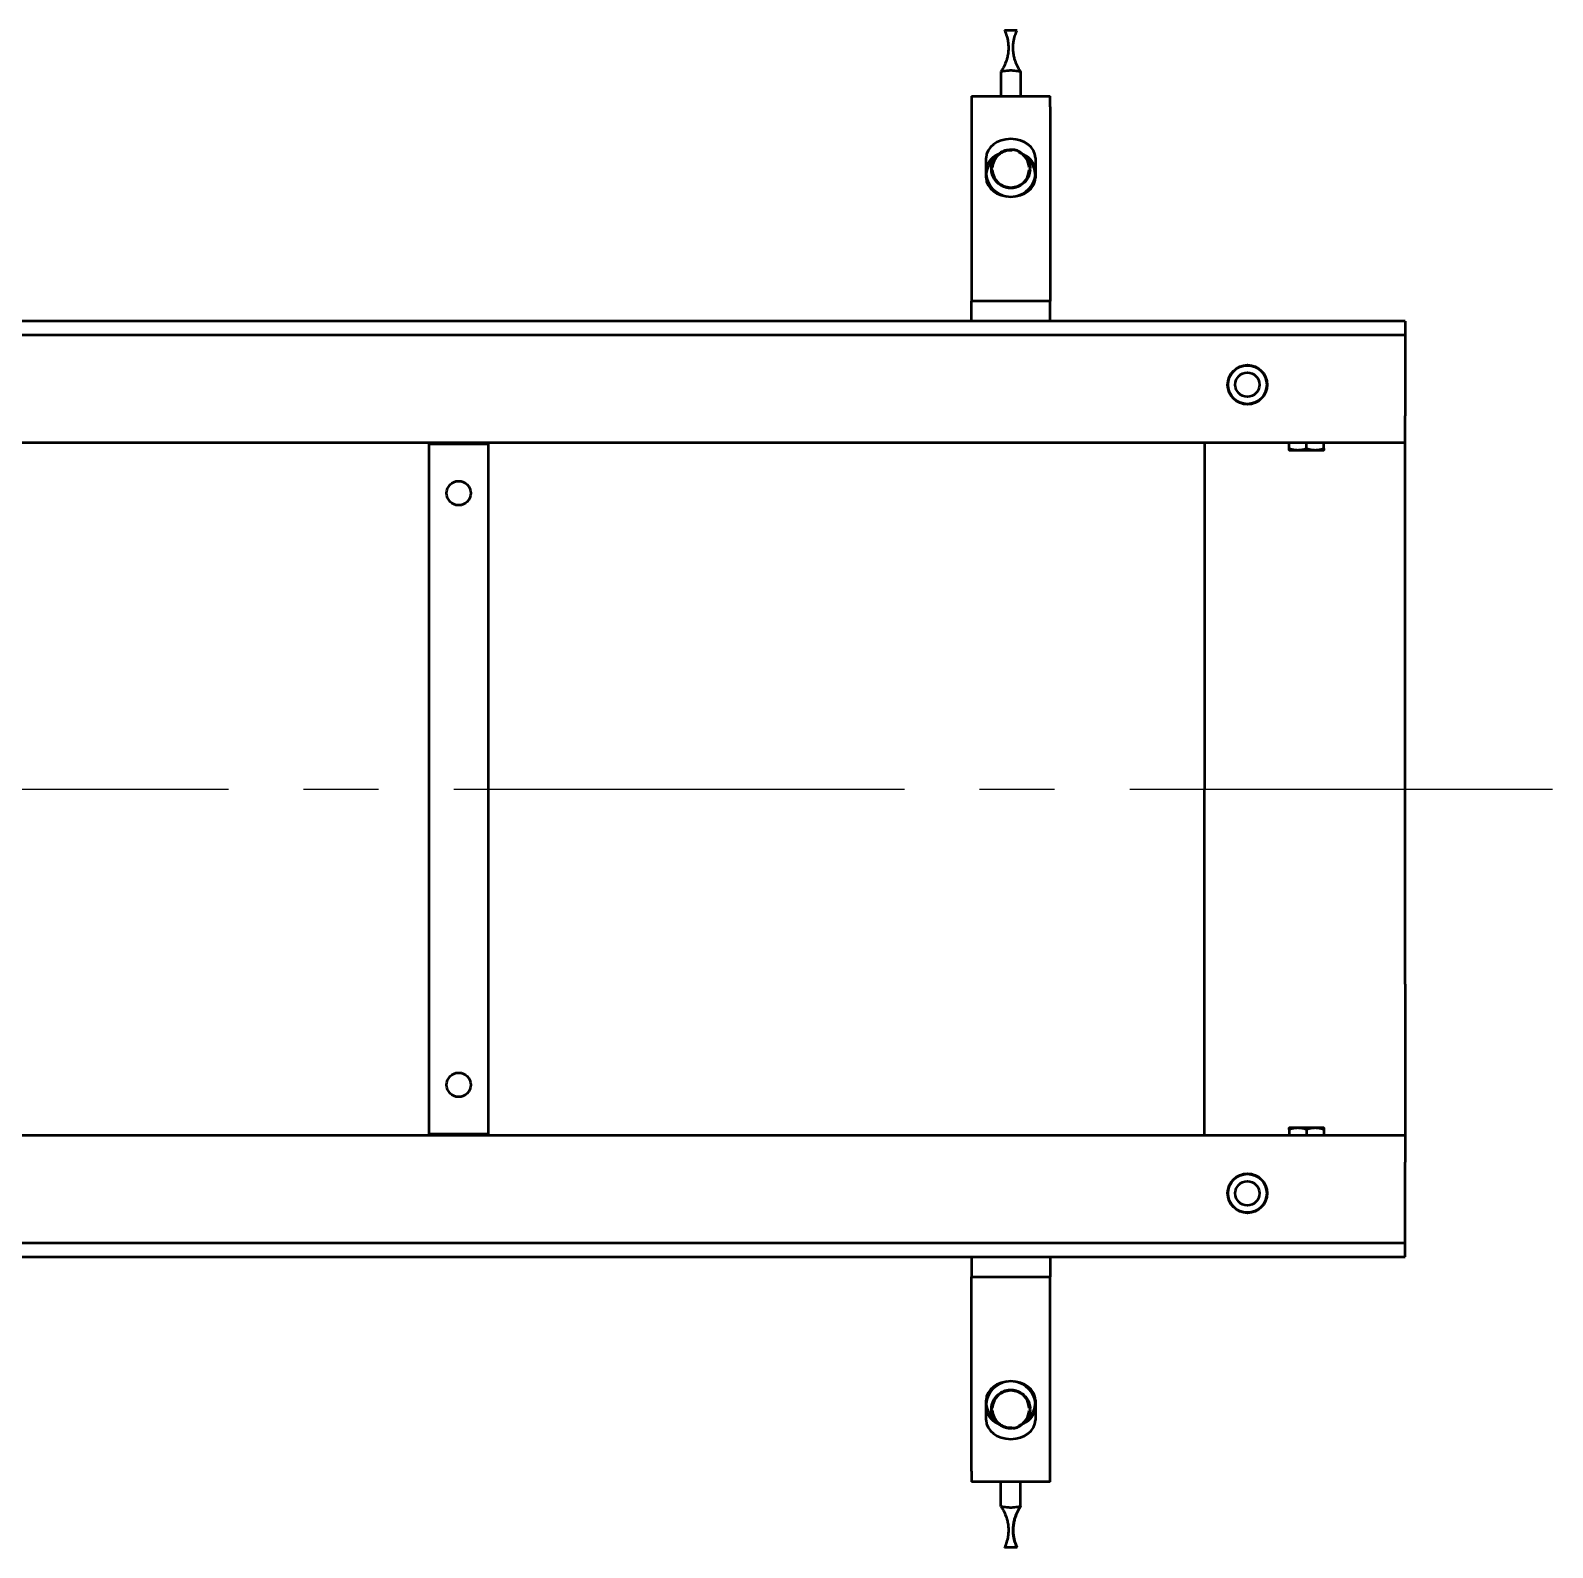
# Model space of a CAD drawing. Header units: inches. Extents: x 31 to 195, y 77 to 126.
# Drawn here: x 174.5 to 193.8, y 106.82 to 126.05 of the extents above; entities that cross this region are included whole.
import ezdxf

# ---------------------------------------------------------------- set-up
doc = ezdxf.new("R2010")
doc.units = ezdxf.units.IN
doc.header["$LTSCALE"] = 8
doc.header["$MEASUREMENT"] = 0
doc.linetypes.add('CENTER2', pattern=[1.125, 0.75, -0.125, 0.125, -0.125])
doc.layers.add('Visible (ANSI)', color=7, linetype='Continuous', lineweight=50)

msp = doc.modelspace()

# ---------------------------------------------------------------- linework, layer by layer
at = {"linetype": 'CENTER2', "ltscale": 0.952448}
msp.add_line((68.433118, 116.43908), (193.802762, 116.43908), dxfattribs=at)
at = {"layer": 'Visible (ANSI)'}
for p, q in [((187.013108, 126.054322), (186.853108, 126.054322)), ((186.808108, 125.534322), (186.808108, 125.222022)), ((187.058108, 125.534322), (187.058108, 125.222022)), ((186.433108, 125.222022), (187.433108, 125.222022)), ((186.433108, 125.222022), (186.433108, 125.088068)), ((186.433108, 125.088068), (186.433108, 122.665732)), ((187.433108, 125.088068), (187.433108, 125.222022)), ((187.433108, 125.088068), (187.433108, 122.665732)), ((186.620608, 124.186272), (186.620608, 124.439067)), ((187.245608, 124.439067), (187.245608, 124.186272)), ((186.433108, 122.665732), (186.433108, 122.62108)), ((187.433108, 122.62108), (186.433108, 122.62108)), ((186.433108, 122.37108), (186.433108, 122.62108)), ((187.433108, 122.665732), (187.433108, 122.62108)), ((187.433108, 122.37108), (187.433108, 122.62108)), ((191.933108, 122.37108), (71.933108, 122.37108)), ((191.933108, 122.37108), (191.933108, 122.19208)), ((191.933108, 122.19208), (71.933108, 122.19208)), ((191.933108, 122.19208), (191.933108, 122.02808)), ((191.933108, 122.02808), (191.933108, 121.16808)), ((191.933108, 120.82508), (191.933108, 121.16808)), ((191.933108, 120.82508), (167.501647, 120.82508)), ((189.390118, 120.82508), (189.390118, 118.855849)), ((190.464108, 120.755641), (190.464108, 120.82508)), ((190.683108, 120.755641), (190.683108, 120.82508)), ((190.902108, 120.755641), (190.902108, 120.82508)), ((191.933108, 118.91099), (191.933108, 120.82508)), ((179.558108, 112.06408), (179.558108, 120.81408)), ((179.558108, 120.81408), (180.308108, 120.81408)), ((180.308108, 120.81408), (180.308108, 112.06408)), ((190.464108, 120.73608), (190.573608, 120.73608)), ((190.573608, 120.73608), (190.792608, 120.73608)), ((190.792608, 120.73608), (190.902108, 120.73608)), ((191.933108, 113.967171), (191.933108, 118.91099)), ((189.390118, 112.05308), (189.390118, 114.022312)), ((191.933108, 113.967171), (191.933108, 112.05308)), ((190.573608, 112.14208), (190.464108, 112.14208)), ((190.792608, 112.14208), (190.573608, 112.14208)), ((190.902108, 112.14208), (190.792608, 112.14208)), ((167.501647, 112.05308), (191.933108, 112.05308)), ((180.308108, 112.06408), (179.558108, 112.06408)), ((190.464108, 112.12252), (190.464108, 112.05308)), ((190.683108, 112.12252), (190.683108, 112.05308)), ((190.902108, 112.12252), (190.902108, 112.05308)), ((191.933108, 112.05308), (191.933108, 111.71008)), ((191.933108, 110.85008), (191.933108, 111.71008)), ((191.933108, 110.68608), (191.933108, 110.85008)), ((71.933108, 110.68608), (191.933108, 110.68608)), ((191.933108, 110.50708), (191.933108, 110.68608)), ((71.933108, 110.50708), (191.933108, 110.50708)), ((186.433108, 110.50708), (186.433108, 110.25708)), ((187.433108, 110.50708), (187.433108, 110.25708)), ((186.433108, 110.212429), (186.433108, 110.25708)), ((186.433108, 110.25708), (187.433108, 110.25708)), ((186.433108, 107.790093), (186.433108, 110.212429)), ((187.433108, 110.212429), (187.433108, 110.25708)), ((187.433108, 107.790093), (187.433108, 110.212429)), ((186.620608, 108.439094), (186.620608, 108.691889)), ((187.245608, 108.691889), (187.245608, 108.439094)), ((186.433108, 107.790093), (186.433108, 107.656139)), ((187.433108, 107.656139), (187.433108, 107.790093)), ((187.433108, 107.656139), (186.433108, 107.656139)), ((186.808108, 107.343839), (186.808108, 107.656139)), ((187.058108, 107.343839), (187.058108, 107.656139)), ((187.013108, 106.823839), (186.853108, 106.823839))]:
    msp.add_line(p, q, dxfattribs=at)
for centre, radius in [((189.933108, 121.56408), 0.25), ((189.933108, 121.56408), 0.245), ((189.933108, 121.56408), 0.1535), ((179.933108, 120.18908), 0.1535), ((179.933108, 112.68908), 0.1535), ((189.933108, 111.31408), 0.25), ((189.933108, 111.31408), 0.245), ((189.933108, 111.31408), 0.1535)]:
    msp.add_circle(centre, radius, dxfattribs=at)
for centre, radius, start, end in [((186.933108, 124.300022), 0.234375, 86.1417694, 176.332444), ((186.933108, 124.300022), 0.234375, 3.667556, 64.0039677), ((186.698733, 124.300022), 0.015, 88.166222, 271.833778), ((187.167483, 124.300022), 0.015, 268.166222, 91.833778), ((186.933108, 124.300022), 0.234375, 183.667556, 356.332444), ((186.933108, 108.578139), 0.234375, 3.667556, 176.332444), ((186.698733, 108.578139), 0.015, 88.166222, 271.833778), ((186.933108, 108.578139), 0.234375, 183.667556, 273.8582306), ((186.933108, 108.578139), 0.234375, 295.9960323, 356.332444), ((187.167483, 108.578139), 0.015, 268.166222, 91.833778)]:
    msp.add_arc(centre, radius, start, end, dxfattribs=at)
for centre, major_axis, ratio, start_param, end_param in [((186.933108, 124.439067), (-0.3125, 0), 0.766044443, 3.141592654, 6.283185307), ((186.992354, 124.522261), (0.043438, -0.011753), 0.333333333, 1.570796327, 3.151740772), ((186.992354, 124.522261), (0.043438, -0.011753), 0.333333333, 0.012138125, 1.570796327), ((186.933108, 124.210427), (-0.3125, 0), 0.984807753, 5.365388944, 6.644320979), ((186.933108, 124.27837), (-0.3125, 0), 0.766044443, 5.263711107, 6.283185307), ((186.933108, 124.27837), (0.3125, 0), 0.766044443, 0, 1.019298072), ((186.933108, 124.210427), (0.3125, 0), 0.984807753, 5.922049635, 7.201189211), ((186.933108, 124.186272), (0.3125, 0), 0.766044443, 3.141592654, 6.283185307), ((186.933108, 124.253839), (-0.3125, 0), 0.984807753, 0.070589401, 1.418033498), ((186.933108, 124.253839), (0.3125, 0), 0.984807753, 4.865151809, 6.212595907), ((186.933108, 108.691889), (-0.3125, 0), 0.766044443, 3.141592654, 6.283185307), ((186.933108, 108.624322), (-0.3125, 0), 0.984807753, 4.865151809, 6.212595907), ((186.933108, 108.624322), (0.3125, 0), 0.984807753, 0.070589401, 1.418033498), ((186.933108, 108.667734), (-0.3125, 0), 0.984807753, 5.922049635, 7.200987395), ((186.933108, 108.667734), (0.3125, 0), 0.984807753, 5.365388944, 6.644320979), ((186.933108, 108.599791), (-0.3125, 0), 0.766044443, 0, 1.019261452), ((186.933108, 108.599791), (0.3125, 0), 0.766044443, 5.263923856, 6.283185307), ((186.933108, 108.439094), (0.3125, 0), 0.766044443, 3.141592654, 6.283185307), ((186.992354, 108.3559), (0.043438, 0.011753), 0.333333333, 3.131444535, 4.71238898), ((186.992354, 108.3559), (0.043438, 0.011753), 0.333333333, 4.71238898, 6.271047182)]:
    msp.add_ellipse(centre, major_axis=major_axis, ratio=ratio, start_param=start_param, end_param=end_param, dxfattribs=at)
for points, knots in [([(186.853108, 126.054322), (186.853108, 126.054322), (186.856065, 126.048377), (186.866229, 126.024734), (186.873361, 126.007048), (186.886959, 125.962751), (186.893407, 125.936743), (186.897733, 125.907001)], [0, 0, 0, 0, 0.347479985, 0.347479985, 0.69495997, 0.69495997, 1.020331146, 1.020331146, 1.020331146, 1.020331146]), ([(186.968482, 125.907001), (186.972808, 125.936743), (186.979256, 125.962751), (186.992854, 126.007048), (186.999986, 126.024734), (187.010151, 126.048377), (187.013108, 126.054322), (187.013108, 126.054322)], [5.641443605, 5.641443605, 5.641443605, 5.641443605, 5.966814781, 5.966814781, 6.314294766, 6.314294766, 6.66177475, 6.66177475, 6.66177475, 6.66177475]), ([(186.897733, 125.907001), (186.897856, 125.906156), (186.897978, 125.905304), (186.900037, 125.89063), (186.901881, 125.873124), (186.903461, 125.834746), (186.903136, 125.81387), (186.901678, 125.794322)], [0.2909281473, 0.2909281473, 0.2909281473, 0.2909281473, 0.3002098687, 0.3002098687, 0.4495729766, 0.4495729766, 0.5989360844, 0.5989360844, 0.5989360844, 0.5989360844]), ([(186.964537, 125.794322), (186.963079, 125.81387), (186.962754, 125.834746), (186.964334, 125.873124), (186.966178, 125.89063), (186.968238, 125.905304), (186.968359, 125.906156), (186.968482, 125.907001)], [1.8093251949, 1.8093251949, 1.8093251949, 1.8093251949, 1.9586883028, 1.9586883028, 2.1080514107, 2.1080514107, 2.1173331321, 2.1173331321, 2.1173331321, 2.1173331321]), ([(186.880503, 125.681644), (186.878504, 125.675113), (186.87646, 125.668899), (186.860806, 125.62393), (186.843435, 125.590398), (186.823353, 125.556787), (186.817702, 125.548265), (186.810068, 125.53703), (186.808108, 125.534322), (186.808108, 125.534322)], [7.002045991, 7.002045991, 7.002045991, 7.002045991, 7.072181733, 7.072181733, 7.540192449, 7.540192449, 7.774197808, 7.774197808, 8.008203166, 8.008203166, 8.008203166, 8.008203166]), ([(186.901678, 125.794322), (186.900193, 125.774418), (186.89735, 125.753375), (186.889865, 125.714907), (186.88528, 125.697467), (186.88092, 125.683011), (186.880712, 125.682325), (186.880503, 125.681644)], [0.5989360844, 0.5989360844, 0.5989360844, 0.5989360844, 0.7510308104, 0.7510308104, 0.9031255364, 0.9031255364, 0.9107476997, 0.9107476997, 0.9107476997, 0.9107476997]), ([(186.985712, 125.681644), (186.985503, 125.682325), (186.985295, 125.683011), (186.980936, 125.697467), (186.97635, 125.714907), (186.968866, 125.753375), (186.966022, 125.774418), (186.964537, 125.794322)], [1.4975135796, 1.4975135796, 1.4975135796, 1.4975135796, 1.5051357429, 1.5051357429, 1.6572304689, 1.6572304689, 1.8093251949, 1.8093251949, 1.8093251949, 1.8093251949]), ([(187.058108, 125.534322), (187.058108, 125.534322), (187.056148, 125.53703), (187.048513, 125.548265), (187.042862, 125.556787), (187.02278, 125.590398), (187.005409, 125.62393), (186.989755, 125.668899), (186.987711, 125.675113), (186.985712, 125.681644)], [1.097300693, 1.097300693, 1.097300693, 1.097300693, 1.331306051, 1.331306051, 1.56531141, 1.56531141, 2.033322126, 2.033322126, 2.103457868, 2.103457868, 2.103457868, 2.103457868]), ([(186.808108, 125.534322), (186.808108, 125.534322), (186.811269, 125.535095), (186.824044, 125.537887), (186.833655, 125.539868), (186.855785, 125.543607), (186.869801, 125.545613), (186.900579, 125.548461), (186.917347, 125.549259), (186.933108, 125.549259)], [1.4410278833, 1.4410278833, 1.4410278833, 1.4410278833, 1.5611069604, 1.5611069604, 1.6811860375, 1.6811860375, 1.8012782743, 1.8012782743, 1.9213705111, 1.9213705111, 1.9213705111, 1.9213705111]), ([(186.933108, 125.549259), (186.948868, 125.549259), (186.965636, 125.548461), (186.996415, 125.545613), (187.010431, 125.543607), (187.03256, 125.539868), (187.042171, 125.537887), (187.054946, 125.535095), (187.058108, 125.534322), (187.058108, 125.534322)], [0, 0, 0, 0, 0.1200922368, 0.1200922368, 0.2401844736, 0.2401844736, 0.3602635507, 0.3602635507, 0.4803426278, 0.4803426278, 0.4803426278, 0.4803426278]), ([(186.688345, 124.310843), (186.689546, 124.338004), (186.695405, 124.365309), (186.715315, 124.415366), (186.729454, 124.438815), (186.76412, 124.479415), (186.785079, 124.497067), (186.831001, 124.524328), (186.856533, 124.534277), (186.908792, 124.545272), (186.936168, 124.546456), (186.973652, 124.541899), (186.984563, 124.539815), (186.995259, 124.53701)], [0, 0, 0, 0, 0.212669473, 0.212669473, 0.421401634, 0.421401634, 0.630278357, 0.630278357, 0.839149821, 0.839149821, 1.048021476, 1.048021476, 1.134524567, 1.134524567, 1.134524567, 1.134524567]), ([(186.688345, 124.310843), (186.689546, 124.338004), (186.695405, 124.365309), (186.715315, 124.415366), (186.729454, 124.438815), (186.76412, 124.479415), (186.785079, 124.497067), (186.831001, 124.524328), (186.856533, 124.534277), (186.908792, 124.545272), (186.936168, 124.546456), (186.989181, 124.540011), (187.015476, 124.532303), (187.063579, 124.509106), (187.085983, 124.49333), (187.124035, 124.455861), (187.140155, 124.433702), (187.16409, 124.385963), (187.172203, 124.35979), (187.176858, 124.325878), (187.177538, 124.318365), (187.17787, 124.310843)], [0, 0, 0, 0, 0.212669473, 0.212669473, 0.421401634, 0.421401634, 0.630278357, 0.630278357, 0.839149821, 0.839149821, 1.048021476, 1.048021476, 1.256893124, 1.256893124, 1.465764772, 1.465764772, 1.67463642, 1.67463642, 1.883508068, 1.883508068, 1.942398235, 1.942398235, 1.942398235, 1.942398235]), ([(187.122969, 124.454867), (187.124643, 124.452818), (187.126281, 124.450744), (187.132502, 124.442591), (187.136848, 124.436294), (187.140898, 124.429799)], [0.40075246859, 0.40075246859, 0.40075246859, 0.40075246859, 0.42140163391, 0.42140163391, 0.48097111076, 0.48097111076, 0.48097111076, 0.48097111076]), ([(187.15932, 124.394092), (187.161544, 124.388756), (187.163576, 124.383349), (187.172632, 124.356334), (187.176866, 124.333557), (187.17787, 124.310843)], [0.5852457116, 0.5852457116, 0.5852457116, 0.5852457116, 0.6302783572, 0.6302783572, 0.8081258164, 0.8081258164, 0.8081258164, 0.8081258164]), ([(187.17787, 124.289201), (187.176669, 124.26204), (187.170811, 124.234736), (187.150901, 124.184679), (187.136761, 124.16123), (187.102096, 124.120629), (187.081136, 124.102978), (187.035214, 124.075717), (187.009682, 124.065768), (186.957423, 124.054772), (186.930047, 124.053589), (186.877034, 124.060034), (186.850739, 124.067742), (186.802637, 124.090938), (186.780232, 124.106714), (186.74218, 124.144184), (186.72606, 124.166343), (186.702125, 124.214082), (186.694012, 124.240255), (186.689358, 124.274167), (186.688677, 124.28168), (186.688345, 124.289201)], [0, 0, 0, 0, 0.212669473, 0.212669473, 0.421401634, 0.421401634, 0.630278357, 0.630278357, 0.839149821, 0.839149821, 1.048021476, 1.048021476, 1.256893124, 1.256893124, 1.465764772, 1.465764772, 1.67463642, 1.67463642, 1.883508068, 1.883508068, 1.942398235, 1.942398235, 1.942398235, 1.942398235]), ([(189.390118, 118.855849), (189.390118, 118.663304), (189.390118, 118.430843), (189.390118, 118.098797), (189.390118, 118.022142), (189.390118, 117.768724), (189.390118, 117.58227), (189.390118, 117.267005), (189.390118, 117.141954), (189.390118, 116.889881), (189.390118, 116.763162), (189.390118, 116.570221), (189.390118, 116.504628), (189.390118, 116.43908)], [0, 0, 0, 0, 2.354583107, 2.354583107, 3.037115317, 3.037115317, 4.565523285, 4.565523285, 5.537785465, 5.537785465, 6.510047646, 6.510047646, 7.009080931, 7.009080931, 7.009080931, 7.009080931]), ([(189.390118, 114.022312), (189.390118, 114.214857), (189.390118, 114.447318), (189.390118, 114.779364), (189.390118, 114.856019), (189.390118, 115.109437), (189.390118, 115.295891), (189.390118, 115.611156), (189.390118, 115.736207), (189.390118, 115.98828), (189.390118, 116.114999), (189.390118, 116.30794), (189.390118, 116.373533), (189.390118, 116.43908)], [0, 0, 0, 0, 2.354583107, 2.354583107, 3.037115317, 3.037115317, 4.565523285, 4.565523285, 5.537785465, 5.537785465, 6.510047646, 6.510047646, 7.009080931, 7.009080931, 7.009080931, 7.009080931]), ([(186.688345, 108.58896), (186.689546, 108.616121), (186.695405, 108.643425), (186.715315, 108.693482), (186.729454, 108.716931), (186.76412, 108.757532), (186.785079, 108.775183), (186.831001, 108.802444), (186.856533, 108.812393), (186.908792, 108.823389), (186.936168, 108.824572), (186.989181, 108.818127), (187.015476, 108.810419), (187.063579, 108.787223), (187.085983, 108.771447), (187.124035, 108.733977), (187.140155, 108.711818), (187.16409, 108.664079), (187.172203, 108.637906), (187.176858, 108.603994), (187.177538, 108.596481), (187.17787, 108.58896)], [0, 0, 0, 0, 0.212669473, 0.212669473, 0.421401634, 0.421401634, 0.630278357, 0.630278357, 0.839149821, 0.839149821, 1.048021476, 1.048021476, 1.256893124, 1.256893124, 1.465764772, 1.465764772, 1.67463642, 1.67463642, 1.883508068, 1.883508068, 1.942398235, 1.942398235, 1.942398235, 1.942398235]), ([(186.700735, 108.50056), (186.697037, 108.511625), (186.694123, 108.522943), (186.690074, 108.545232), (186.688833, 108.55627), (186.688345, 108.567318)], [0.9573253388, 0.9573253388, 0.9573253388, 0.9573253388, 1.0480214757, 1.0480214757, 1.1345245666, 1.1345245666, 1.1345245666, 1.1345245666]), ([(187.17787, 108.567318), (187.176669, 108.540157), (187.170811, 108.512852), (187.150901, 108.462795), (187.136761, 108.439346), (187.102096, 108.398745), (187.081136, 108.381094), (187.035214, 108.353833), (187.009682, 108.343884), (186.957423, 108.332889), (186.930047, 108.331705), (186.877034, 108.33815), (186.850739, 108.345858), (186.802637, 108.369055), (186.780232, 108.384831), (186.74218, 108.4223), (186.72606, 108.444459), (186.702125, 108.492198), (186.694012, 108.518371), (186.689358, 108.552283), (186.688677, 108.559796), (186.688345, 108.567318)], [0, 0, 0, 0, 0.212669473, 0.212669473, 0.421401634, 0.421401634, 0.630278357, 0.630278357, 0.839149821, 0.839149821, 1.048021476, 1.048021476, 1.256893124, 1.256893124, 1.465764772, 1.465764772, 1.67463642, 1.67463642, 1.883508068, 1.883508068, 1.942398235, 1.942398235, 1.942398235, 1.942398235]), ([(187.17787, 108.567318), (187.176669, 108.540157), (187.170811, 108.512852), (187.150901, 108.462795), (187.136761, 108.439346), (187.102096, 108.398745), (187.081136, 108.381094), (187.038624, 108.355857), (187.017251, 108.346919), (186.995259, 108.341151)], [0, 0, 0, 0, 0.2126694732, 0.2126694732, 0.4214016339, 0.4214016339, 0.6302783572, 0.6302783572, 0.8081258164, 0.8081258164, 0.8081258164, 0.8081258164]), ([(186.738168, 108.429767), (186.731099, 108.439049), (186.724691, 108.448823), (186.718191, 108.460496), (186.717348, 108.46205), (186.716522, 108.463614)], [0.7484533698, 0.7484533698, 0.7484533698, 0.7484533698, 0.8391498207, 0.8391498207, 0.8529668869, 0.8529668869, 0.8529668869, 0.8529668869]), ([(186.808108, 107.343839), (186.808095, 107.343839), (186.810043, 107.341131), (186.817652, 107.329896), (186.823291, 107.321374), (186.843337, 107.287763), (186.860687, 107.254231), (186.87632, 107.209262), (186.878361, 107.203048), (186.880358, 107.196517)], [1.097300693, 1.097300693, 1.097300693, 1.097300693, 1.331306051, 1.331306051, 1.56531141, 1.56531141, 2.033322126, 2.033322126, 2.103457868, 2.103457868, 2.103457868, 2.103457868]), ([(186.933058, 107.328902), (186.917298, 107.328902), (186.900531, 107.3297), (186.869757, 107.332548), (186.855745, 107.334554), (186.833624, 107.338293), (186.824019, 107.340274), (186.811263, 107.343065), (186.808108, 107.343837), (186.808108, 107.343839)], [0.9606852556, 0.9606852556, 0.9606852556, 0.9606852556, 1.0807774924, 1.0807774924, 1.2008697291, 1.2008697291, 1.3209488062, 1.3209488062, 1.4409017637, 1.4409017637, 1.4409017637, 1.4409017637]), ([(187.058108, 107.343839), (187.058101, 107.343839), (187.054933, 107.343066), (187.042146, 107.340274), (187.032529, 107.338293), (187.010391, 107.334554), (186.996371, 107.332548), (186.965588, 107.3297), (186.948818, 107.328902), (186.933058, 107.328902)], [0.4803426278, 0.4803426278, 0.4803426278, 0.4803426278, 0.6004217049, 0.6004217049, 0.720500782, 0.720500782, 0.8405930188, 0.8405930188, 0.9606852556, 0.9606852556, 0.9606852556, 0.9606852556]), ([(186.985566, 107.196517), (186.987568, 107.203048), (186.989615, 107.209262), (187.005289, 107.254231), (187.022683, 107.287763), (187.0428, 107.321374), (187.048464, 107.329896), (187.056123, 107.341131), (187.058095, 107.343839), (187.058108, 107.343839)], [7.002045991, 7.002045991, 7.002045991, 7.002045991, 7.072181733, 7.072181733, 7.540192449, 7.540192449, 7.774197808, 7.774197808, 8.008203166, 8.008203166, 8.008203166, 8.008203166]), ([(187.058108, 107.343839), (187.05812, 107.343839), (187.056172, 107.341131), (187.048563, 107.329896), (187.042924, 107.321374), (187.022878, 107.287763), (187.005529, 107.254231), (186.989896, 107.209262), (186.987854, 107.203048), (186.985858, 107.196517)], [1.097300693, 1.097300693, 1.097300693, 1.097300693, 1.331306051, 1.331306051, 1.56531141, 1.56531141, 2.033322126, 2.033322126, 2.103457868, 2.103457868, 2.103457868, 2.103457868]), ([(186.880358, 107.196517), (186.880597, 107.195733), (186.880837, 107.194943), (186.885208, 107.180395), (186.889767, 107.162993), (186.897207, 107.124637), (186.900034, 107.103668), (186.901513, 107.083839)], [1.4975287939, 1.4975287939, 1.4975287939, 1.4975287939, 1.5062939971, 1.5062939971, 1.6578105605, 1.6578105605, 1.8093271238, 1.8093271238, 1.8093271238, 1.8093271238]), ([(186.964372, 107.083839), (186.965857, 107.103743), (186.968702, 107.124786), (186.976193, 107.163254), (186.980783, 107.180694), (186.985148, 107.19515), (186.985357, 107.195836), (186.985566, 107.196517)], [0.5989360844, 0.5989360844, 0.5989360844, 0.5989360844, 0.7510308104, 0.7510308104, 0.9031255364, 0.9031255364, 0.9107476997, 0.9107476997, 0.9107476997, 0.9107476997]), ([(186.985858, 107.196517), (186.985649, 107.195836), (186.985441, 107.19515), (186.981088, 107.180694), (186.976507, 107.163254), (186.969029, 107.124786), (186.966187, 107.103743), (186.964702, 107.083839)], [1.4975135796, 1.4975135796, 1.4975135796, 1.4975135796, 1.5051357429, 1.5051357429, 1.6572304689, 1.6572304689, 1.8093251949, 1.8093251949, 1.8093251949, 1.8093251949]), ([(186.897587, 106.97116), (186.893273, 106.941418), (186.886839, 106.91541), (186.873272, 106.871113), (186.866157, 106.853427), (186.856028, 106.829784), (186.853089, 106.823839), (186.853108, 106.823839)], [-1.020331146, -1.020331146, -1.020331146, -1.020331146, -0.69495997, -0.69495997, -0.347479985, -0.347479985, 0, 0, 0, 0]), ([(186.901513, 107.083839), (186.902971, 107.064291), (186.903298, 107.043415), (186.901724, 107.005037), (186.899885, 106.987531), (186.897831, 106.972857), (186.89771, 106.972005), (186.897587, 106.97116)], [1.8093271238, 1.8093271238, 1.8093271238, 1.8093271238, 1.9586902317, 1.9586902317, 2.1080533396, 2.1080533396, 2.117335061, 2.117335061, 2.117335061, 2.117335061]), ([(186.968336, 106.97116), (186.968213, 106.972005), (186.968091, 106.972857), (186.966026, 106.987531), (186.964177, 107.005037), (186.962591, 107.043415), (186.962914, 107.064291), (186.964372, 107.083839)], [0.2909281473, 0.2909281473, 0.2909281473, 0.2909281473, 0.3002098687, 0.3002098687, 0.4495729766, 0.4495729766, 0.5989360844, 0.5989360844, 0.5989360844, 0.5989360844]), ([(186.964702, 107.083839), (186.963244, 107.064291), (186.962918, 107.043415), (186.964491, 107.005037), (186.96633, 106.987531), (186.968384, 106.972857), (186.968505, 106.972005), (186.968628, 106.97116)], [1.8093251949, 1.8093251949, 1.8093251949, 1.8093251949, 1.9586883028, 1.9586883028, 2.1080514107, 2.1080514107, 2.1173331321, 2.1173331321, 2.1173331321, 2.1173331321]), ([(187.013108, 106.823839), (187.013089, 106.823839), (187.010114, 106.829784), (186.999914, 106.853427), (186.992766, 106.871113), (186.979137, 106.91541), (186.972675, 106.941418), (186.968336, 106.97116)], [6.66177475, 6.66177475, 6.66177475, 6.66177475, 7.009254735, 7.009254735, 7.35673472, 7.35673472, 7.682105896, 7.682105896, 7.682105896, 7.682105896]), ([(186.968628, 106.97116), (186.972942, 106.941418), (186.979376, 106.91541), (186.992943, 106.871113), (187.000058, 106.853427), (187.010187, 106.829784), (187.013126, 106.823839), (187.013108, 106.823839)], [5.641443605, 5.641443605, 5.641443605, 5.641443605, 5.966814781, 5.966814781, 6.314294766, 6.314294766, 6.66177475, 6.66177475, 6.66177475, 6.66177475])]:
    msp.add_open_spline(points, degree=3, knots=knots, dxfattribs=at)
for points in [[(190.464108, 120.755641), (190.522788, 120.73608), (190.573608, 120.73608)], [(190.464108, 120.73608), (190.464108, 120.73608), (190.464108, 120.755641)], [(190.573608, 120.73608), (190.624427, 120.73608), (190.683108, 120.755641)], [(190.683108, 120.755641), (190.741788, 120.73608), (190.792608, 120.73608)], [(190.792608, 120.73608), (190.843427, 120.73608), (190.902108, 120.755641)], [(190.902108, 120.755641), (190.902108, 120.73608), (190.902108, 120.73608)], [(190.464108, 112.12252), (190.464108, 112.14208), (190.464108, 112.14208)], [(190.573608, 112.14208), (190.522788, 112.14208), (190.464108, 112.12252)], [(190.683108, 112.12252), (190.624427, 112.14208), (190.573608, 112.14208)], [(190.792608, 112.14208), (190.741788, 112.14208), (190.683108, 112.12252)], [(190.902108, 112.12252), (190.843427, 112.14208), (190.792608, 112.14208)], [(190.902108, 112.14208), (190.902108, 112.14208), (190.902108, 112.12252)]]:
    msp.add_rational_spline(points, [1, 1.0379548493, 1], degree=2, dxfattribs=at)

doc.saveas('drawing.dxf')
